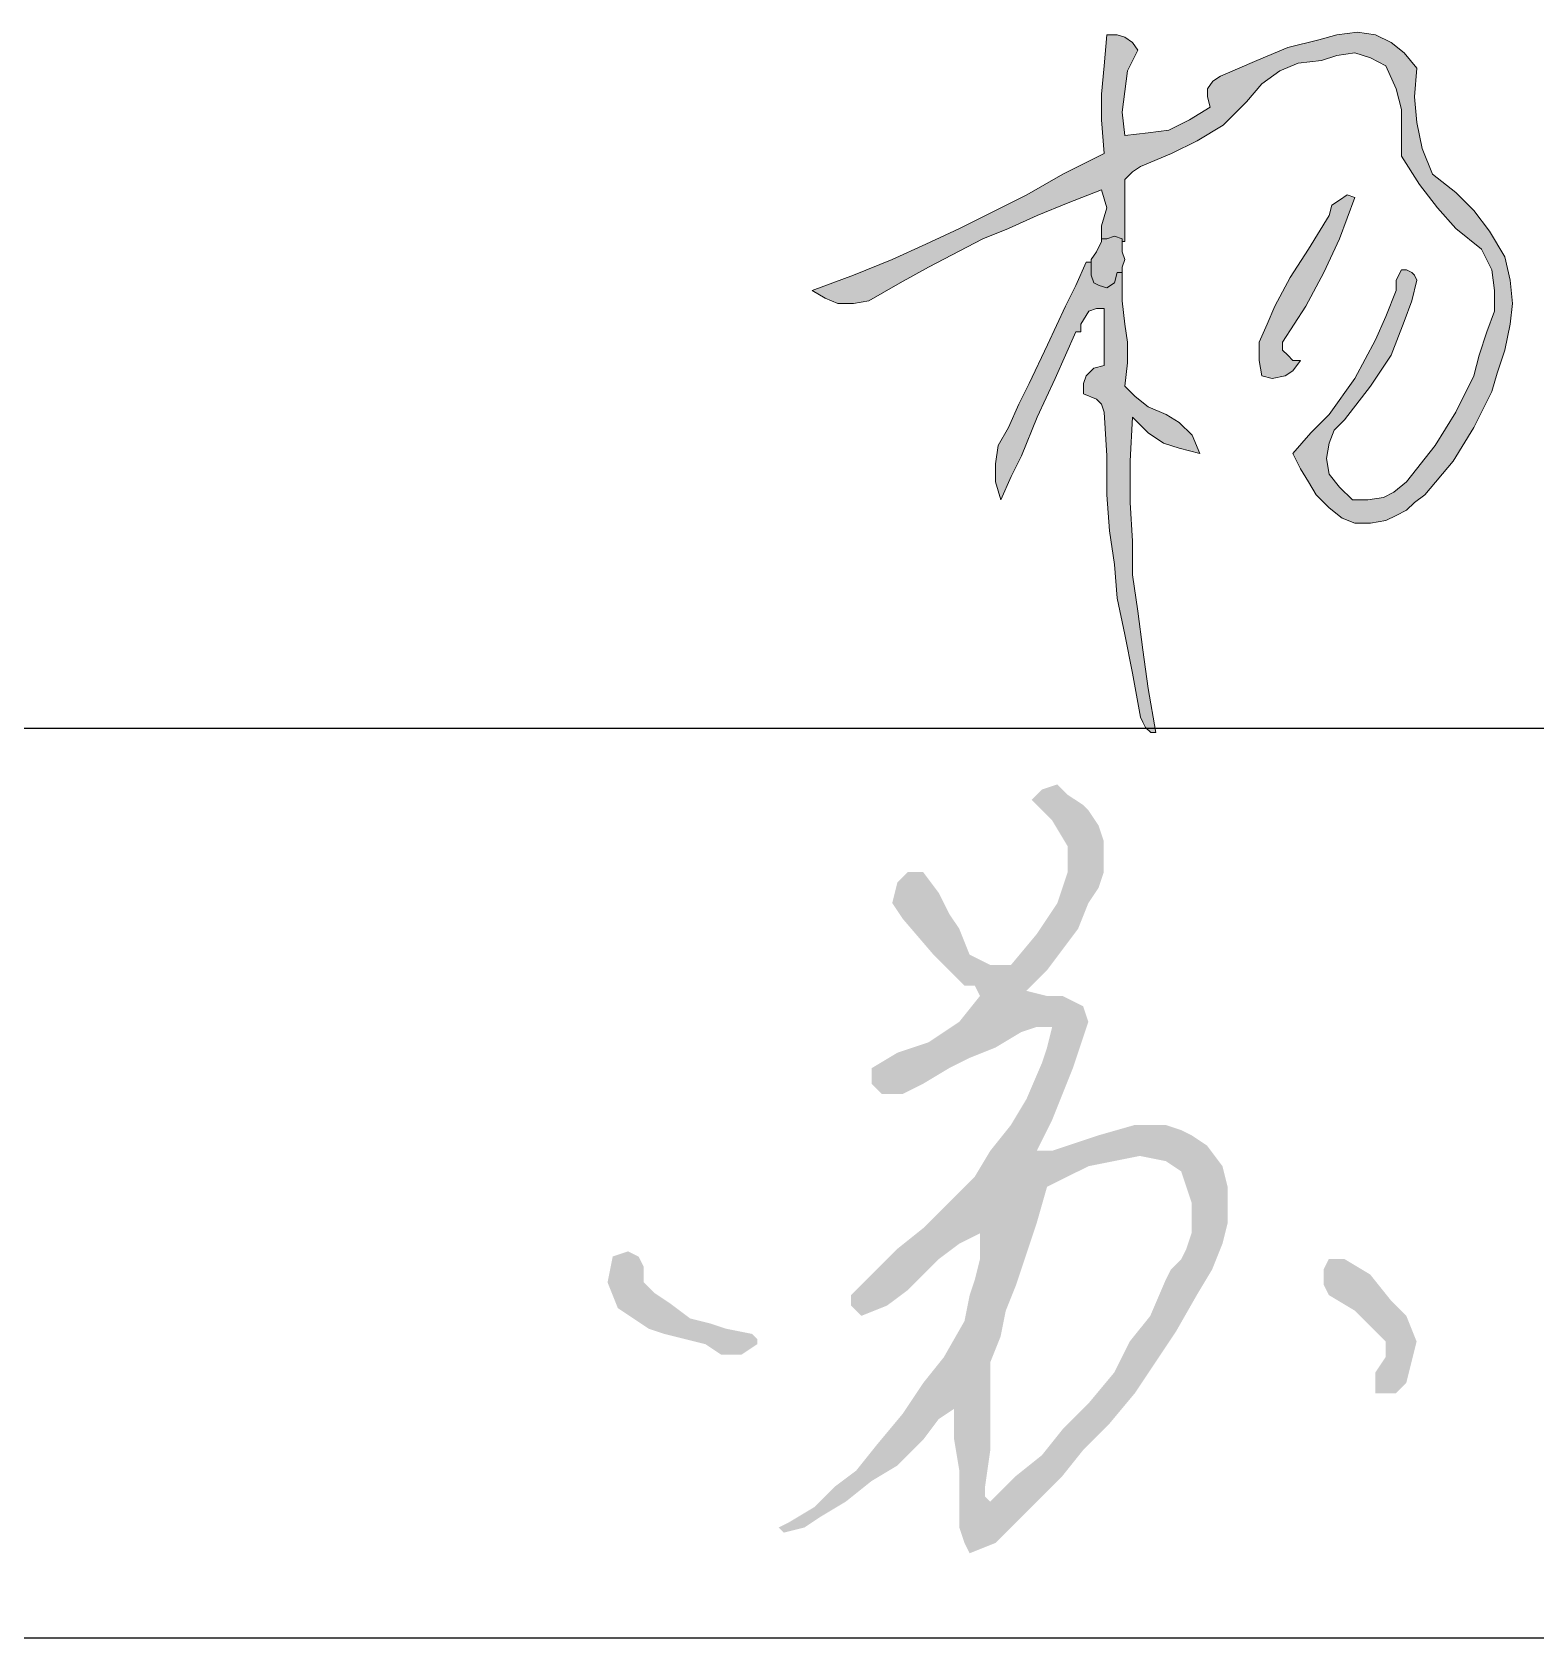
# Model space of a CAD drawing. Extents: x -29529 to 29888, y -30881 to 11129.
# Drawn here: x 11973 to 12883, y -29276 to -28305 of the extents above; entities that cross this region are included whole.
import ezdxf

# ---------------------------------------------------------------- set-up
doc = ezdxf.new("R2010")
doc.units = 0
doc.layers.get('0').update_dxf_attribs({"linetype": 'CONTINUOUS', "lineweight": 25})
doc.layers.add('13图框与明细表层', color=3, linetype='CONTINUOUS', lineweight=25)

msp = doc.modelspace()

# ---------------------------------------------------------------- hatches: boundary and pattern name
h = msp.add_hatch(color=6)
h.paths.add_polyline_path([(12716.86, -28512.83), (12723.11, -28514.39), (12730.93, -28512.83), (12735.62, -28509.7), (12740.3, -28503.45), (12735.62, -28503.45), (12732.49, -28500.32), (12729.36, -28497.2), (12729.36, -28492.51), (12743.43, -28470.63), (12754.37, -28450.31), (12763.75, -28430), (12768.43, -28417.49), (12773.12, -28404.99), (12768.43, -28403.43), (12763.75, -28406.55), (12759.06, -28409.68), (12757.49, -28415.93), (12744.99, -28436.25), (12734.05, -28453.44), (12724.68, -28470.63), (12719.99, -28481.57), (12715.3, -28492.51), (12715.3, -28503.45)], flags=17)
h.paths.add_polyline_path([(12619.97, -28422.18), (12619.97, -28425.31), (12619.97, -28426.87), (12619.97, -28430), (12621.53, -28430), (12623.09, -28430), (12627.78, -28428.43), (12632.47, -28430), (12632.47, -28431.56), (12634.03, -28431.56), (12634.03, -28420.62), (12634.03, -28412.81), (12634.03, -28403.43), (12634.03, -28394.05), (12638.72, -28389.36), (12643.41, -28386.24), (12662.16, -28378.42), (12677.79, -28370.61), (12693.42, -28361.23), (12707.48, -28347.17), (12716.86, -28336.23), (12727.8, -28328.41), (12738.74, -28323.73), (12752.81, -28322.16), (12762.18, -28319.04), (12773.12, -28317.47), (12782.5, -28320.6), (12791.88, -28325.29), (12798.13, -28339.35), (12801.25, -28351.86), (12801.25, -28364.36), (12801.25, -28379.99), (12812.19, -28397.18), (12823.13, -28411.24), (12834.07, -28423.75), (12849.7, -28436.25), (12855.95, -28448.75), (12857.51, -28461.25), (12857.51, -28473.76), (12852.83, -28486.26), (12848.14, -28500.32), (12845.01, -28512.83), (12834.07, -28534.7), (12821.57, -28555.02), (12804.38, -28576.9), (12796.56, -28583.15), (12790.31, -28586.28), (12780.94, -28587.84), (12771.56, -28587.84), (12763.75, -28580.03), (12757.49, -28572.21), (12755.93, -28562.84), (12757.49, -28553.46), (12760.62, -28545.64), (12766.87, -28539.39), (12782.5, -28519.08), (12795, -28500.32), (12802.82, -28480.01), (12807.5, -28467.5), (12810.63, -28455), (12809.07, -28451.88), (12807.5, -28450.31), (12804.38, -28448.75), (12801.25, -28448.75), (12798.13, -28455), (12798.13, -28461.25), (12791.88, -28476.88), (12785.62, -28490.95), (12773.12, -28514.39), (12757.49, -28536.27), (12746.55, -28547.21), (12735.62, -28559.71), (12740.3, -28569.09), (12744.99, -28576.9), (12749.68, -28584.71), (12757.49, -28592.53), (12765.31, -28598.78), (12773.12, -28601.91), (12782.5, -28601.91), (12791.88, -28600.34), (12798.13, -28597.22), (12804.38, -28594.09), (12809.07, -28589.4), (12815.32, -28584.71), (12832.51, -28564.4), (12845.01, -28544.08), (12855.95, -28522.2), (12859.08, -28511.26), (12863.77, -28497.2), (12866.89, -28481.57), (12868.45, -28469.07), (12866.89, -28455), (12863.77, -28440.94), (12854.39, -28425.31), (12845.01, -28412.81), (12834.07, -28401.87), (12820.01, -28390.93), (12813.76, -28375.3), (12810.63, -28359.67), (12809.07, -28344.04), (12810.63, -28326.85), (12802.82, -28317.47), (12795, -28311.22), (12785.62, -28306.54), (12774.69, -28304.97), (12762.18, -28306.54), (12751.24, -28309.66), (12732.49, -28314.35), (12713.74, -28322.16), (12691.86, -28331.54), (12687.17, -28334.67), (12684.04, -28339.35), (12684.04, -28344.04), (12685.61, -28350.29), (12673.1, -28358.11), (12660.6, -28364.36), (12648.1, -28365.92), (12634.03, -28367.48), (12632.47, -28353.42), (12634.03, -28340.92), (12635.6, -28328.41), (12641.85, -28315.91), (12638.72, -28311.22), (12634.03, -28308.1), (12629.34, -28306.54), (12623.09, -28306.54), (12621.53, -28325.29), (12619.97, -28342.48), (12619.97, -28358.11), (12621.53, -28378.42), (12596.53, -28390.93), (12574.65, -28403.43), (12534.01, -28423.75), (12513.7, -28433.12), (12493.38, -28442.5), (12469.94, -28451.88), (12444.93, -28461.25), (12452.75, -28465.94), (12460.56, -28469.07), (12469.94, -28469.07), (12479.32, -28467.5), (12498.07, -28456.56), (12515.26, -28447.19), (12548.08, -28430), (12563.71, -28423.75), (12580.9, -28415.93), (12599.65, -28408.12), (12619.97, -28400.3), (12623.09, -28411.24)])
h.paths.add_polyline_path([(12629.34, -28450.31), (12630.91, -28450.31), (12632.47, -28450.31), (12632.47, -28448.75), (12632.47, -28447.19), (12634.03, -28442.5), (12632.47, -28437.81), (12632.47, -28434.69), (12632.47, -28433.12), (12632.47, -28430), (12627.78, -28428.43), (12623.09, -28430), (12621.53, -28430), (12619.97, -28430), (12619.97, -28431.56), (12616.84, -28437.81), (12613.72, -28442.5), (12613.72, -28444.06), (12613.72, -28445.62), (12613.72, -28447.19), (12613.72, -28451.88), (12615.28, -28456.56), (12618.4, -28458.13), (12623.09, -28459.69), (12627.78, -28456.56)], flags=17)
h.paths.add_polyline_path([(12632.47, -28467.5), (12632.47, -28462.82), (12632.47, -28459.69), (12632.47, -28458.13), (12632.47, -28455), (12632.47, -28450.31), (12630.91, -28450.31), (12629.34, -28450.31), (12627.78, -28456.56), (12623.09, -28459.69), (12618.4, -28458.13), (12615.28, -28456.56), (12613.72, -28451.88), (12613.72, -28447.19), (12613.72, -28445.62), (12613.72, -28444.06), (12612.15, -28444.06), (12610.59, -28444.06), (12604.34, -28458.13), (12598.09, -28470.63), (12587.15, -28494.07), (12576.21, -28517.51), (12569.96, -28530.02), (12563.71, -28544.08), (12557.46, -28555.02), (12555.89, -28565.96), (12555.89, -28576.9), (12559.02, -28587.84), (12565.27, -28573.77), (12571.52, -28561.27), (12580.9, -28537.83), (12591.84, -28514.39), (12598.09, -28500.32), (12604.34, -28486.26), (12605.9, -28486.26), (12607.47, -28486.26), (12607.47, -28484.69), (12607.47, -28483.13), (12607.47, -28481.57), (12612.15, -28473.76), (12616.84, -28472.19), (12621.53, -28472.19), (12621.53, -28478.44), (12621.53, -28481.57), (12621.53, -28487.82), (12621.53, -28489.38), (12621.53, -28490.95), (12621.53, -28497.2), (12621.53, -28500.32), (12621.53, -28506.57), (12615.28, -28508.14), (12610.59, -28512.83), (12609.03, -28517.51), (12609.03, -28523.77), (12616.84, -28526.89), (12619.97, -28530.02), (12621.53, -28534.7), (12623.09, -28561.27), (12623.09, -28584.71), (12624.66, -28606.59), (12627.78, -28626.91), (12629.34, -28647.23), (12634.03, -28669.11), (12638.72, -28692.55), (12643.41, -28719.12), (12644.97, -28722.24), (12646.54, -28725.37), (12649.66, -28728.49), (12652.79, -28728.49), (12648.1, -28701.92), (12644.97, -28678.48), (12641.85, -28655.04), (12638.72, -28633.16), (12638.72, -28612.85), (12637.16, -28589.4), (12637.16, -28564.4), (12638.72, -28537.83), (12648.1, -28547.21), (12657.47, -28553.46), (12666.85, -28556.58), (12679.35, -28559.71), (12674.67, -28548.77), (12666.85, -28540.96), (12659.04, -28536.27), (12648.1, -28531.58), (12640.28, -28525.33), (12634.03, -28519.08), (12635.6, -28505.01), (12635.6, -28492.51), (12634.03, -28481.57)])
h = msp.add_hatch(color=6)
h.paths.add_polyline_path([(12791.7, -29127.95), (12797.94, -29127.95), (12804.18, -29121.71), (12807.3, -29109.23), (12810.42, -29096.75), (12804.18, -29081.15), (12794.82, -29071.79), (12782.34, -29056.19), (12766.74, -29046.83), (12757.38, -29046.83), (12754.26, -29053.07), (12754.26, -29062.43), (12757.38, -29068.67), (12772.98, -29078.03), (12779.22, -29084.27), (12785.46, -29090.51), (12791.7, -29096.75), (12791.7, -29106.11), (12785.46, -29115.47), (12785.46, -29127.95), (12788.58, -29127.95)])
h.paths.add_polyline_path([(12389.89, -29104.6), (12402.37, -29104.6), (12411.73, -29098.36), (12411.73, -29095.24), (12408.61, -29092.12), (12393.01, -29089), (12383.65, -29085.88), (12371.17, -29082.76), (12358.69, -29073.4), (12349.33, -29067.16), (12343.09, -29060.92), (12343.09, -29051.56), (12339.97, -29045.32), (12333.73, -29042.2), (12324.37, -29045.32), (12321.25, -29060.92), (12327.49, -29076.52), (12346.21, -29089), (12355.57, -29092.12), (12368.05, -29095.24), (12380.53, -29098.36)])
h.paths.add_polyline_path([(12540.17, -29224.74), (12555.77, -29218.5), (12568.25, -29206.02), (12583.85, -29190.42), (12596.33, -29177.94), (12608.81, -29162.34), (12624.41, -29146.74), (12640.01, -29128.02), (12652.49, -29109.3), (12664.97, -29090.58), (12677.45, -29068.74), (12686.81, -29053.14), (12693.05, -29037.54), (12696.17, -29025.06), (12696.17, -29015.7), (12696.17, -29003.22), (12693.05, -28990.74), (12683.69, -28978.26), (12674.33, -28972.02), (12668.09, -28968.9), (12658.73, -28965.78), (12640.01, -28965.78), (12618.17, -28972.02), (12608.81, -28975.14), (12599.45, -28978.26), (12590.09, -28981.38), (12580.73, -28981.38), (12590.09, -28962.66), (12596.33, -28947.06), (12602.57, -28931.46), (12608.81, -28912.74), (12611.93, -28903.38), (12608.81, -28894.02), (12602.57, -28890.9), (12596.33, -28887.78), (12586.97, -28887.78), (12574.49, -28884.66), (12586.97, -28872.18), (12596.33, -28859.7), (12605.69, -28847.22), (12611.93, -28831.62), (12618.17, -28822.26), (12621.29, -28812.9), (12621.29, -28803.54), (12621.29, -28794.18), (12618.17, -28784.82), (12611.93, -28775.46), (12608.81, -28772.34), (12599.45, -28766.1), (12593.21, -28759.86), (12583.85, -28762.98), (12580.73, -28766.1), (12577.61, -28769.22), (12590.09, -28781.7), (12599.45, -28797.3), (12599.45, -28812.9), (12596.33, -28822.26), (12593.21, -28831.62), (12580.73, -28850.34), (12565.13, -28869.06), (12552.65, -28869.06), (12540.17, -28862.82), (12533.93, -28847.22), (12527.69, -28837.86), (12521.45, -28825.38), (12512.09, -28812.9), (12502.73, -28812.9), (12496.49, -28819.14), (12493.37, -28831.62), (12499.61, -28840.98), (12518.33, -28862.82), (12537.05, -28881.54), (12543.29, -28881.54), (12546.41, -28887.78), (12533.93, -28903.38), (12524.57, -28909.62), (12515.21, -28915.86), (12505.85, -28918.98), (12496.49, -28922.1), (12480.89, -28931.46), (12480.89, -28940.82), (12487.13, -28947.06), (12499.61, -28947.06), (12512.09, -28940.82), (12527.69, -28931.46), (12540.17, -28925.22), (12555.77, -28918.98), (12571.37, -28909.62), (12580.73, -28906.5), (12590.09, -28906.5), (12586.97, -28918.98), (12583.85, -28928.34), (12574.49, -28950.18), (12565.13, -28965.78), (12552.65, -28981.38), (12543.29, -28996.98), (12527.69, -29012.58), (12512.09, -29028.18), (12496.49, -29040.66), (12484.01, -29053.14), (12468.41, -29068.74), (12468.41, -29074.98), (12474.65, -29081.22), (12490.25, -29074.98), (12502.73, -29065.62), (12512.09, -29056.26), (12521.45, -29046.9), (12533.93, -29037.54), (12546.41, -29031.3), (12546.41, -29046.9), (12543.29, -29059.38), (12540.17, -29068.74), (12537.05, -29084.34), (12524.57, -29106.18), (12512.09, -29121.78), (12499.61, -29140.5), (12484.01, -29159.22), (12471.53, -29174.82), (12459.05, -29184.18), (12446.57, -29196.66), (12430.97, -29206.02), (12424.73, -29209.14), (12427.85, -29212.26), (12440.33, -29209.14), (12449.69, -29202.9), (12465.29, -29193.54), (12480.89, -29181.06), (12496.49, -29171.7), (12512.09, -29156.1), (12521.45, -29143.62), (12530.81, -29137.38), (12530.81, -29156.1), (12533.93, -29174.82), (12533.93, -29190.42), (12533.93, -29209.14), (12537.05, -29218.5)])
h.paths.add_polyline_path([(12552.65, -29193.54), (12568.25, -29177.94), (12583.85, -29165.46), (12596.33, -29149.86), (12611.93, -29134.26), (12627.53, -29115.54), (12636.89, -29096.82), (12649.37, -29081.22), (12658.73, -29059.38), (12661.85, -29053.14), (12668.09, -29046.9), (12671.21, -29040.66), (12674.33, -29031.3), (12674.33, -29021.94), (12674.33, -29012.58), (12671.21, -29003.22), (12668.09, -28993.86), (12658.73, -28987.62), (12643.13, -28984.5), (12627.53, -28987.62), (12611.93, -28990.74), (12599.45, -28996.98), (12586.97, -29003.22), (12580.73, -29025.06), (12574.49, -29043.78), (12568.25, -29062.5), (12562.01, -29078.1), (12558.89, -29093.7), (12552.65, -29109.3), (12552.65, -29131.14), (12552.65, -29146.74), (12552.65, -29162.34), (12549.53, -29184.18), (12549.53, -29190.42)], flags=16)

# ---------------------------------------------------------------- linework, layer by layer
at = {"color": 6, "lineweight": 0}
for points in [[(12619.97, -28422.18), (12619.97, -28425.31), (12619.97, -28426.87), (12619.97, -28426.87), (12619.97, -28430), (12621.53, -28430), (12621.53, -28430), (12621.53, -28430), (12623.09, -28430), (12627.78, -28428.43), (12632.47, -28430), (12632.47, -28431.56), (12632.47, -28431.56), (12634.03, -28431.56), (12634.03, -28431.56), (12634.03, -28420.62), (12634.03, -28412.81), (12634.03, -28403.43), (12634.03, -28394.05), (12638.72, -28389.36), (12643.41, -28386.24), (12662.16, -28378.42), (12677.79, -28370.61), (12693.42, -28361.23), (12707.48, -28347.17), (12716.86, -28336.23), (12727.8, -28328.41), (12738.74, -28323.73), (12752.81, -28322.16), (12762.18, -28319.04), (12773.12, -28317.47), (12782.5, -28320.6), (12791.88, -28325.29), (12798.13, -28339.35), (12801.25, -28351.86), (12801.25, -28364.36), (12801.25, -28379.99), (12812.19, -28397.18), (12823.13, -28411.24), (12834.07, -28423.75), (12849.7, -28436.25), (12855.95, -28448.75), (12857.51, -28461.25), (12857.51, -28473.76), (12852.83, -28486.26), (12848.14, -28500.32), (12845.01, -28512.83), (12834.07, -28534.7), (12821.57, -28555.02), (12804.38, -28576.9), (12796.56, -28583.15), (12790.31, -28586.28), (12780.94, -28587.84), (12771.56, -28587.84), (12763.75, -28580.03), (12757.49, -28572.21), (12755.93, -28562.84), (12757.49, -28553.46), (12760.62, -28545.64), (12766.87, -28539.39), (12782.5, -28519.08), (12795, -28500.32), (12802.82, -28480.01), (12807.5, -28467.5), (12810.63, -28455), (12809.07, -28451.88), (12807.5, -28450.31), (12804.38, -28448.75), (12801.25, -28448.75), (12798.13, -28455), (12798.13, -28461.25), (12791.88, -28476.88), (12785.62, -28490.95), (12773.12, -28514.39), (12757.49, -28536.27), (12746.55, -28547.21), (12735.62, -28559.71), (12740.3, -28569.09), (12744.99, -28576.9), (12749.68, -28584.71), (12757.49, -28592.53), (12765.31, -28598.78), (12773.12, -28601.91), (12782.5, -28601.91), (12791.88, -28600.34), (12798.13, -28597.22), (12804.38, -28594.09), (12809.07, -28589.4), (12815.32, -28584.71), (12832.51, -28564.4), (12845.01, -28544.08), (12855.95, -28522.2), (12859.08, -28511.26), (12863.77, -28497.2), (12866.89, -28481.57), (12868.45, -28469.07), (12866.89, -28455), (12863.77, -28440.94), (12854.39, -28425.31), (12845.01, -28412.81), (12834.07, -28401.87), (12820.01, -28390.93), (12813.76, -28375.3), (12810.63, -28359.67), (12809.07, -28344.04), (12810.63, -28326.85), (12802.82, -28317.47), (12795, -28311.22), (12785.62, -28306.54), (12774.69, -28304.97), (12762.18, -28306.54), (12751.24, -28309.66), (12732.49, -28314.35), (12713.74, -28322.16), (12691.86, -28331.54), (12687.17, -28334.67), (12684.04, -28339.35), (12684.04, -28344.04), (12685.61, -28350.29), (12673.1, -28358.11), (12660.6, -28364.36), (12648.1, -28365.92), (12634.03, -28367.48), (12632.47, -28353.42), (12634.03, -28340.92), (12635.6, -28328.41), (12641.85, -28315.91), (12638.72, -28311.22), (12634.03, -28308.1), (12629.34, -28306.54), (12623.09, -28306.54), (12621.53, -28325.29), (12619.97, -28342.48), (12619.97, -28358.11), (12621.53, -28378.42), (12596.53, -28390.93), (12574.65, -28403.43), (12534.01, -28423.75), (12513.7, -28433.12), (12493.38, -28442.5), (12469.94, -28451.88), (12444.93, -28461.25), (12452.75, -28465.94), (12460.56, -28469.07), (12469.94, -28469.07), (12479.32, -28467.5), (12498.07, -28456.56), (12515.26, -28447.19), (12548.08, -28430), (12563.71, -28423.75), (12580.9, -28415.93), (12599.65, -28408.12), (12619.97, -28400.3), (12623.09, -28411.24), (12619.97, -28422.18)], [(12716.86, -28512.83), (12723.11, -28514.39), (12730.93, -28512.83), (12735.62, -28509.7), (12740.3, -28503.45), (12735.62, -28503.45), (12732.49, -28500.32), (12729.36, -28497.2), (12729.36, -28492.51), (12743.43, -28470.63), (12754.37, -28450.31), (12763.75, -28430), (12768.43, -28417.49), (12773.12, -28404.99), (12768.43, -28403.43), (12763.75, -28406.55), (12759.06, -28409.68), (12757.49, -28415.93), (12744.99, -28436.25), (12734.05, -28453.44), (12724.68, -28470.63), (12719.99, -28481.57), (12715.3, -28492.51), (12715.3, -28503.45), (12716.86, -28512.83)], [(12629.34, -28450.31), (12630.91, -28450.31), (12630.91, -28450.31), (12630.91, -28450.31), (12632.47, -28450.31), (12632.47, -28448.75), (12632.47, -28448.75), (12632.47, -28448.75), (12632.47, -28447.19), (12634.03, -28442.5), (12632.47, -28437.81), (12632.47, -28434.69), (12632.47, -28434.69), (12632.47, -28433.12), (12632.47, -28430), (12627.78, -28428.43), (12623.09, -28430), (12621.53, -28430), (12621.53, -28430), (12621.53, -28430), (12619.97, -28430), (12619.97, -28431.56), (12619.97, -28431.56), (12616.84, -28437.81), (12613.72, -28442.5), (12613.72, -28444.06), (12613.72, -28445.62), (12613.72, -28445.62), (12613.72, -28447.19), (12613.72, -28451.88), (12615.28, -28456.56), (12618.4, -28458.13), (12623.09, -28459.69), (12627.78, -28456.56), (12629.34, -28450.31)], [(12632.47, -28467.5), (12632.47, -28462.82), (12632.47, -28459.69), (12632.47, -28459.69), (12632.47, -28459.69), (12632.47, -28458.13), (12632.47, -28458.13), (12632.47, -28455), (12632.47, -28450.31), (12630.91, -28450.31), (12630.91, -28450.31), (12630.91, -28450.31), (12629.34, -28450.31), (12627.78, -28456.56), (12623.09, -28459.69), (12618.4, -28458.13), (12615.28, -28456.56), (12613.72, -28451.88), (12613.72, -28447.19), (12613.72, -28445.62), (12613.72, -28445.62), (12613.72, -28445.62), (12613.72, -28444.06), (12612.15, -28444.06), (12612.15, -28444.06), (12612.15, -28444.06), (12610.59, -28444.06), (12604.34, -28458.13), (12598.09, -28470.63), (12587.15, -28494.07), (12576.21, -28517.51), (12569.96, -28530.02), (12563.71, -28544.08), (12557.46, -28555.02), (12555.89, -28565.96), (12555.89, -28576.9), (12559.02, -28587.84), (12565.27, -28573.77), (12571.52, -28561.27), (12580.9, -28537.83), (12591.84, -28514.39), (12598.09, -28500.32), (12604.34, -28486.26), (12605.9, -28486.26), (12605.9, -28486.26), (12605.9, -28486.26), (12607.47, -28486.26), (12607.47, -28484.69), (12607.47, -28484.69), (12607.47, -28483.13), (12607.47, -28481.57), (12612.15, -28473.76), (12616.84, -28472.19), (12621.53, -28472.19), (12621.53, -28478.44), (12621.53, -28481.57), (12621.53, -28487.82), (12621.53, -28489.38), (12621.53, -28489.38), (12621.53, -28489.38), (12621.53, -28490.95), (12621.53, -28497.2), (12621.53, -28500.32), (12621.53, -28506.57), (12615.28, -28508.14), (12610.59, -28512.83), (12609.03, -28517.51), (12609.03, -28523.77), (12616.84, -28526.89), (12619.97, -28530.02), (12621.53, -28534.7), (12623.09, -28561.27), (12623.09, -28584.71), (12624.66, -28606.59), (12627.78, -28626.91), (12629.34, -28647.23), (12634.03, -28669.11), (12638.72, -28692.55), (12643.41, -28719.12), (12644.97, -28722.24), (12646.54, -28725.37), (12649.66, -28728.49), (12652.79, -28728.49), (12648.1, -28701.92), (12644.97, -28678.48), (12641.85, -28655.04), (12638.72, -28633.16), (12638.72, -28612.85), (12637.16, -28589.4), (12637.16, -28564.4), (12638.72, -28537.83), (12648.1, -28547.21), (12657.47, -28553.46), (12666.85, -28556.58), (12679.35, -28559.71), (12674.67, -28548.77), (12666.85, -28540.96), (12659.04, -28536.27), (12648.1, -28531.58), (12640.28, -28525.33), (12634.03, -28519.08), (12635.6, -28505.01), (12635.6, -28492.51), (12634.03, -28481.57), (12632.47, -28467.5)]]:
    msp.add_lwpolyline(points, close=True, dxfattribs=at)
at = {"layer": '13图框与明细表层', "color": 1}
for p, q in [((10878.84, -28725.92), (16878.84, -28725.92)), ((10878.84, -29275.92), (16878.84, -29275.92))]:
    msp.add_line(p, q, dxfattribs=at)

doc.saveas('drawing.dxf')
